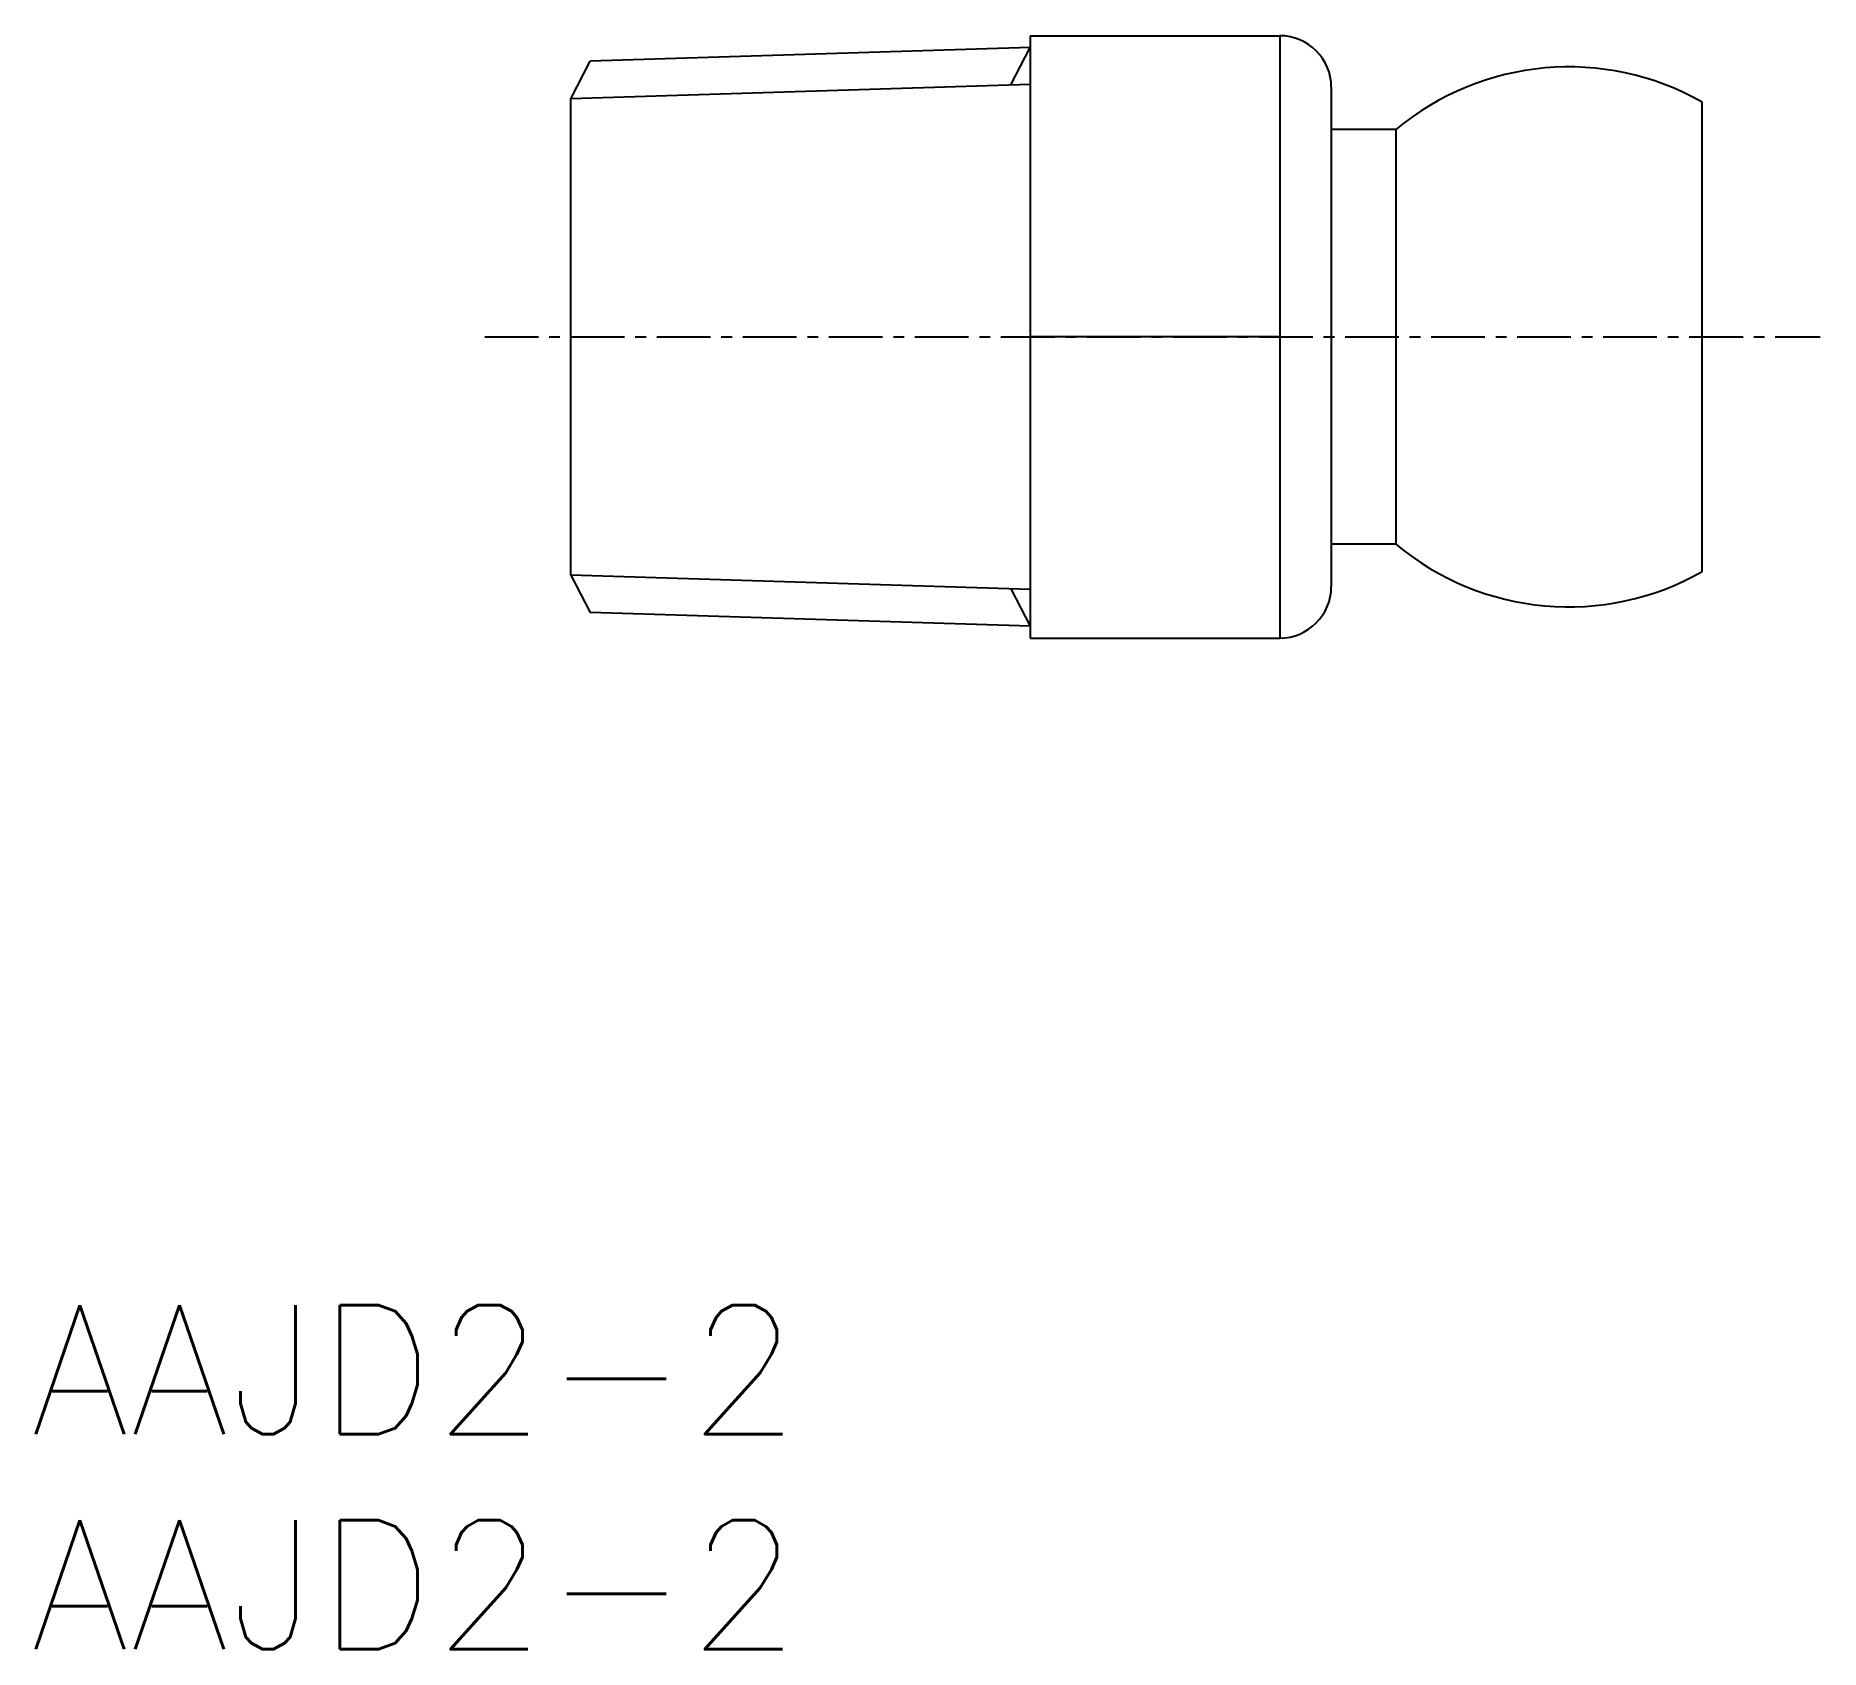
# Model space of a CAD drawing. Extents: x 0.1 to 41.6, y 0 to 37.5.
import ezdxf
from ezdxf.enums import TextEntityAlignment as Align

# ---------------------------------------------------------------- set-up
doc = ezdxf.new("R2010")
doc.units = 0
doc.linetypes.add('CENTER', pattern=[2, 1.25, -0.25, 0.25, -0.25])
doc.layers.get('0').update_dxf_attribs({"linetype": 'CONTINUOUS'})
doc.layers.add('CENTER', color=1, linetype='CENTER')
doc.styles.get("Standard").update_dxf_attribs({"font": 'txt.shx', "bigfont": '@extfont2.shx'})

msp = doc.modelspace()

# ---------------------------------------------------------------- linework, layer by layer
at = {"color": 7, "linetype": 'CONTINUOUS'}
for p, q in [((23.245, 37.502), (29.045, 37.502)), ((23.245, 37.502), (23.245, 23.502)), ((23.245, 37.502), (23.245, 23.502)), ((29.045, 37.502), (29.045, 23.502)), ((23.245, 37.226), (13.018, 36.907)), ((12.565, 36.036), (13.018, 36.907)), ((30.245, 36.302), (30.245, 24.702)), ((12.565, 24.967), (12.565, 36.036)), ((38.865, 25.046), (38.865, 35.958)), ((31.745, 35.32), (30.245, 35.32)), ((31.745, 35.32), (31.745, 25.684)), ((31.745, 35.102), (31.745, 25.902)), ((31.745, 33.677), (31.745, 30.502)), ((29.045, 30.502), (23.245, 30.502)), ((31.745, 25.684), (30.245, 25.684)), ((12.565, 24.967), (13.018, 24.097)), ((23.245, 23.777), (13.018, 24.097)), ((23.245, 23.502), (29.045, 23.502))]:
    msp.add_line(p, q, dxfattribs=at)
at = {"color": 3, "linetype": 'CONTINUOUS'}
for p, q in [((22.792, 36.356), (23.245, 37.226)), ((23.245, 36.37), (12.565, 36.036)), ((23.245, 24.633), (12.565, 24.967)), ((22.792, 24.648), (23.245, 23.777))]:
    msp.add_line(p, q, dxfattribs=at)
at = {"color": 7, "linetype": 'CONTINUOUS'}
for centre, radius, start, end in [((29.045, 36.302), 1.2, 0, 90), ((35.765, 30.502), 6.275, 60.3946, 129.8394), ((35.765, 30.502), 6.275, 230.1606, 299.6054), ((29.045, 24.702), 1.2, 270, 0)]:
    msp.add_arc(centre, radius, start, end, dxfattribs=at)
at = {"layer": 'CENTER', "color": 1, "linetype": 'CENTER'}
msp.add_line((10.565, 30.502), (41.611, 30.502), dxfattribs=at)

# ---------------------------------------------------------------- texts
at = {"color": 7, "linetype": 'CONTINUOUS'}
for p in [(0, 6.5), (0, 1.5)]:
    msp.add_text('AAJD2-2', height=3, dxfattribs=at).set_placement(p, align=Align.MIDDLE_LEFT)

doc.saveas('drawing.dxf')
